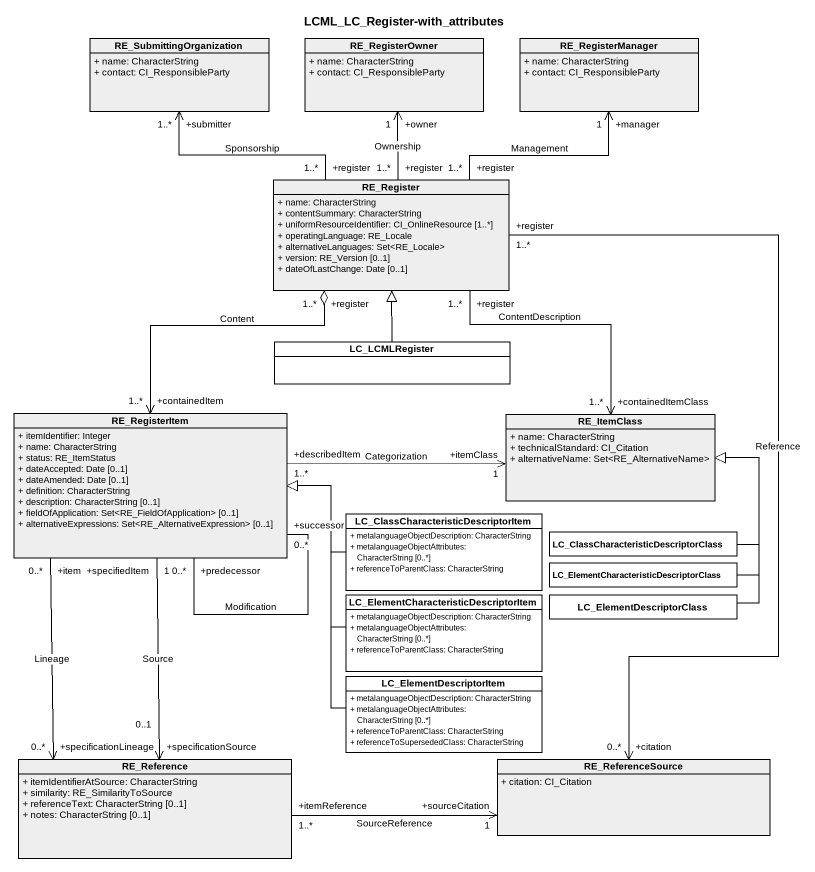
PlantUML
@startuml
title LCML_LC_Register-with_attributes
hide circle
hide empty members
skinparam classAttributeIconSize 0
class RE_SubmittingOrganization #EEEEEE {
  + name: CharacterString
  + contact: CI_ResponsibleParty
}
class RE_RegisterOwner #EEEEEE {
  + name: CharacterString
  + contact: CI_ResponsibleParty
}
class RE_RegisterManager #EEEEEE {
  + name: CharacterString
  + contact: CI_ResponsibleParty
}
class RE_Register #EEEEEE {
  + name: CharacterString
  + contentSummary: CharacterString
  + uniformResourceIdentifier: CI_OnlineResource [1..*]
  + operatingLanguage: RE_Locale
  + alternativeLanguages: Set<RE_Locale>
  + version: RE_Version [0..1]
  + dateOfLastChange: Date [0..1]
}
class LC_LCMLRegister #FFFFFF
class RE_RegisterItem #EEEEEE {
  + itemIdentifier: Integer
  + name: CharacterString
  + status: RE_ItemStatus
  + dateAccepted: Date [0..1]
  + dateAmended: Date [0..1]
  + definition: CharacterString
  + description: CharacterString [0..1]
  + fieldOfApplication: Set<RE_FieldOfApplication> [0..1]
  + alternativeExpressions: Set<RE_AlternativeExpression> [0..1]
}
class RE_ItemClass #EEEEEE {
  + name: CharacterString
  + technicalStandard: CI_Citation
  + alternativeName: Set<RE_AlternativeName>
}
class "LC_ClassCharacteristicDescriptorItem" as LC_ClassCharacteristicDescri #FFFFFF {
  + metalanguageObjectDescription: CharacterString
  + metalanguageObjectAttributes: CharacterString [0..*]
  + referenceToParentClass: CharacterString
}
class "LC_ElementCharacteristicDescriptorClass" as LC_ElementCharacteristicDesc #FFFFFF
class "LC_ClassCharacteristicDescriptorClass" as LC_ClassCharacteristicDescri_2 #FFFFFF
class "LC_ElementCharacteristicDescriptorItem" as LC_ElementCharacteristicDesc_2 #FFFFFF {
  + metalanguageObjectDescription: CharacterString
  + metalanguageObjectAttributes: CharacterString [0..*]
  + referenceToParentClass: CharacterString
}
class LC_ElementDescriptorClass #FFFFFF
class LC_ElementDescriptorItem #FFFFFF {
  + metalanguageObjectDescription: CharacterString
  + metalanguageObjectAttributes: CharacterString [0..*]
  + referenceToParentClass: CharacterString
  + referenceToSupersededClass: CharacterString
}
class RE_Reference #EEEEEE {
  + itemIdentifierAtSource: CharacterString
  + similarity: RE_SimilarityToSource
  + referenceText: CharacterString [0..1]
  + notes: CharacterString [0..1]
}
class RE_ReferenceSource #EEEEEE {
  + citation: CI_Citation
}
RE_Register "+register\n1..*" -up-> "+submitter\n1..*" RE_SubmittingOrganization : Sponsorship
RE_Register "+register\n1..*" -up-> "+owner\n1" RE_RegisterOwner : Ownership
RE_Register "+register\n1..*" -up-> "+manager\n1" RE_RegisterManager : Management
RE_Register "+register\n1..*" o--> "+containedItem\n1..*" RE_RegisterItem : Content
RE_Register "+register\n1..*" --> "+containedItemClass\n1..*" RE_ItemClass : ContentDescription
RE_Register "+register\n1..*" --> "+citation\n0..*" RE_ReferenceSource : Reference
LC_LCMLRegister -up-|> RE_Register
RE_RegisterItem "+predecessor\n0..*" -- "+successor\n0..*" RE_RegisterItem : Modification
RE_RegisterItem "+describedItem\n1..*" -right-> "+itemClass\n1" RE_ItemClass : Categorization
RE_RegisterItem "+item\n0..*" --> "+specificationLineage\n0..*" RE_Reference : Lineage
RE_RegisterItem "+specifiedItem\n1" --> "+specificationSource\n0..1" RE_Reference : Source
LC_ClassCharacteristicDescri -left-|> RE_RegisterItem
LC_ElementCharacteristicDesc -up-|> RE_ItemClass
LC_ClassCharacteristicDescri_2 -up-|> RE_ItemClass
LC_ElementCharacteristicDesc_2 -left-|> RE_RegisterItem
LC_ElementDescriptorClass -up-|> RE_ItemClass
LC_ElementDescriptorItem -up-|> RE_RegisterItem
RE_Reference "+itemReference\n1..*" -right-> "+sourceCitation\n1" RE_ReferenceSource : SourceReference
@enduml
